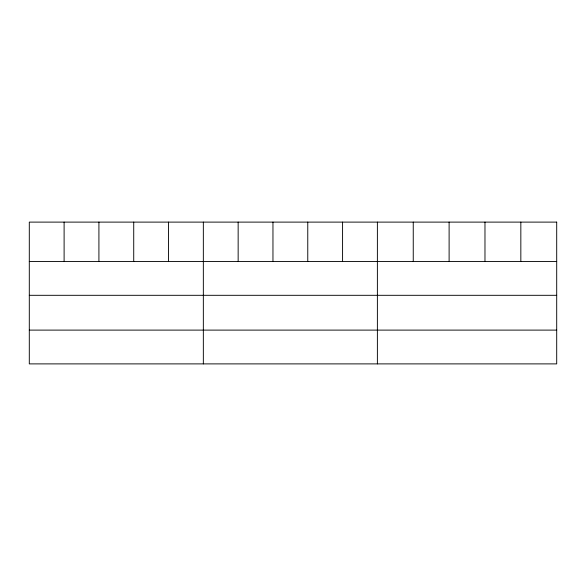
<?xml version="1.0" encoding="UTF-8"?>
<svg xmlns="http://www.w3.org/2000/svg" width="586" height="586" viewBox="0 0 586 586"><rect width="100%" height="100%" fill="white"/><g stroke="black" fill="none" stroke-linecap="round" stroke-linejoin="round"><path stroke-width="0.88" d="M29.3 261.524L556.7 261.524M29.3 295.307L556.7 295.307M29.3 330.108L556.7 330.108M520.837 222.109L520.837 261.524M484.974 222.109L484.974 261.524M449.11 222.109L449.11 261.524M413.247 222.109L413.247 261.524M377.384 222.109L377.384 363.891M342.576 222.109L342.576 261.524M307.767 222.109L307.767 261.524M272.959 222.109L272.959 261.524M238.15 222.109L238.15 261.524M203.342 222.109L203.342 363.891M168.534 222.109L168.534 261.524M133.725 222.109L133.725 261.524M98.917 222.109L98.917 261.524M64.108 222.109L64.108 261.524M556.7 222.109L29.3 222.109L29.3 363.891L556.7 363.891L556.7 222.109"/></g></svg>
